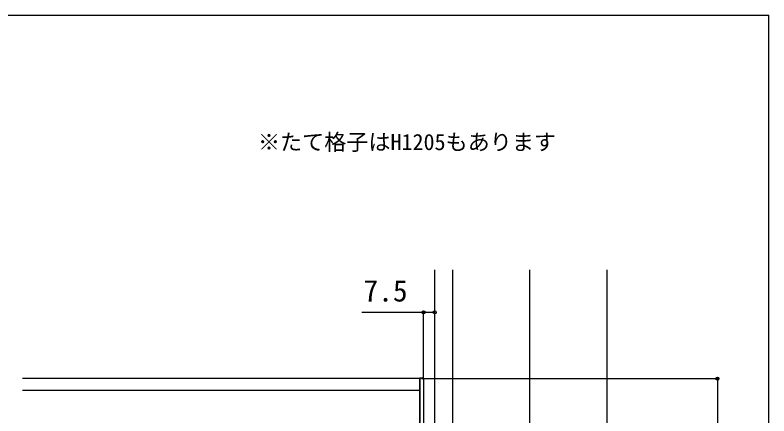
# Model space of a CAD drawing. Units: millimetres, scale not verified. Extents: x -875 to 875, y -1304 to 1296.
# Drawn here: x 363 to 875, y 974 to 1246 of the extents above; entities that cross this region are included whole.
import ezdxf
from ezdxf.enums import TextEntityAlignment as Align

# ---------------------------------------------------------------- set-up
doc = ezdxf.new("R2010")
doc.units = ezdxf.units.MM
doc.header["$LTSCALE"] = 8
for name, color, linetype in [('0-1_USER1', 3, 'Continuous'), ('0-4_YKK_12', 2, 'Continuous'), ('0-5_YKK_13', 4, 'Continuous'), ('0-6_YKK_D', 6, 'Continuous'), ('0-7_YKK_ZWAK', 7, 'Continuous'), ('0-8_YSS_K', 3, 'Continuous')]:
    doc.layers.add(name, color=color, linetype=linetype)
doc.styles.add('ＭＳ ゴシック', font='')
doc.styles.get('ＭＳ ゴシック').set_extended_font_data('MS Gothic')

msp = doc.modelspace()

# ---------------------------------------------------------------- linework, layer by layer
at = {"layer": '0-4_YKK_12'}
for p, q in [((712.5, 1073.3), (712.5, 115.263)), ((638, 999.3), (368, 999.3)), ((638, 924.3), (638, 999.3)), ((638, 991.3), (368, 991.3))]:
    msp.add_line(p, q, dxfattribs=at)
at = {"layer": '0-5_YKK_13'}
for p, q in [((638, 999.8), (638, 923.8)), ((638, 999.8), (639.5, 999.8)), ((640.5, 998.8), (640.5, 924.8))]:
    msp.add_line(p, q, dxfattribs=at)
msp.add_arc((639.5, 998.8), 1, 0, 90, dxfattribs=at)
at = {"layer": '0-6_YKK_D'}
for p, q in [((640.5, 999.8), (640.5, 1045.3)), ((639, 999.3), (841, 999.3)), ((840, 999.3), (840, 929.3))]:
    msp.add_line(p, q, dxfattribs=at)
msp.add_lwpolyline([(648, 1044.3), (640.5, 1044.3), (598.609, 1044.3)], dxfattribs=at)
for centre in [(640.5, 1044.3), (648, 1044.3), (840, 999.3)]:
    msp.add_circle(centre, 1.075, dxfattribs=at)
at = {"layer": '0-7_YKK_ZWAK'}
msp.add_line((-875, 1246.3), (875, 1246.3), dxfattribs=at)
msp.add_lwpolyline([(-875, -1303.7), (875, -1303.7), (875, 1246.3)], dxfattribs=at)
at = {"layer": '0-8_YSS_K'}
for p, q in [((648.001, 623.917), (648, 1073.3)), ((660, 1073.3), (660, 624.336)), ((765, 1073.3), (765, 115.263))]:
    msp.add_line(p, q, dxfattribs=at)

# ---------------------------------------------------------------- texts
at = {"layer": '0-1_USER1', "style": 'ＭＳ ゴシック'}
msp.add_text('※たて格子はH1205もあります', height=11, dxfattribs=at).set_placement((527.955, 1151.26), align=Align.BOTTOM_LEFT)
at = {"layer": '0-6_YKK_D', "style": 'ＭＳ ゴシック'}
msp.add_text('7.5', height=14.66, dxfattribs=at).set_placement((599.677, 1047.3), align=Align.BOTTOM_LEFT)

doc.saveas('drawing.dxf')
